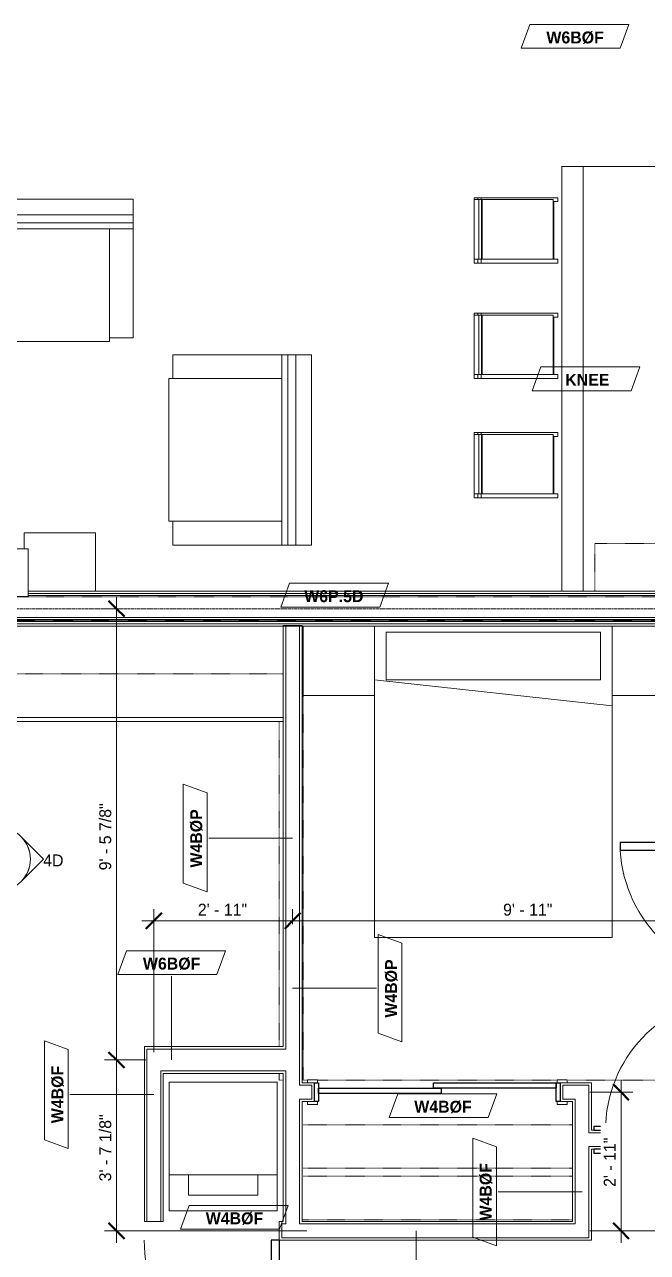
# Model space of a CAD drawing. Header units: inches. Extents: x -4010 to -1814, y 9846 to 12241.
# Drawn here: x -3746.3 to -3589.2, y 10387.7 to 10697.6 of the extents above; entities that cross this region are included whole.
import ezdxf

# ---------------------------------------------------------------- set-up
doc = ezdxf.new("R2010")
doc.units = ezdxf.units.IN
doc.header["$MEASUREMENT"] = 0
for name, pattern in [('Dash', [0.25, 0.125, -0.125]), ('Dash 3_32_', [0.1875, 0.09375, -0.09375]), ('Dash_2_', [0.25, 0.125, -0.125])]:
    doc.linetypes.add(name, pattern=pattern)
for name, color, linetype, lineweight in [('0-1', 7, 'Continuous', 5), ('A-ANNO-DIMS', 211, 'Continuous', 9), ('A-ANNO-DIMS-32', 211, 'Continuous', 9), ('A-DETL-1', 90, 'Dash 3_32_', 18), ('A-DOOR-3', 31, 'Continuous', 9), ('A-DOOR-4', 31, 'Continuous', 30), ('A-DOOR-FRAM-3', 31, 'Continuous', 30), ('A-WALL', 113, 'Continuous', 18), ('A-WALL-2', 250, 'Continuous', 18), ('A-WALL-3', 113, 'Continuous', 9), ('A-WALL-IDEN', 211, 'Continuous', 9), ('G-ANNO-SYMB-3', 111, 'Continuous', 9), ('G-ANNO-SYMB-4', 111, 'Dash_2_', 9), ('I-FURN', 30, 'Continuous', 9), ('I-FURN-HDLN', 30, 'Dash', 9), ('I-WALL-3', 7, 'Continuous', 9), ('P-SANR-FIXT', 6, 'Continuous', 9), ('Q-CASE', 31, 'Continuous', 9), ('Q-CASE-HDLN', 31, 'Dash', 9)]:
    doc.layers.add(name, color=color, linetype=linetype, lineweight=lineweight)
doc.styles.add('Century Gothic', font='ufonts.com_century-gothic.ttf', dxfattribs={"height": 3})
doc.styles.add('Century Gothic_B_1', font='GOTHICB.TTF', dxfattribs={"height": 3})
doc.dimstyles.new('OD_1__HACK_2', dxfattribs={"dimscale": 12, "dimtxt": 3.132505, "dimasz": 0.333333, "dimexe": 0.25, "dimexo": 0.166667, "dimgap": 0.041667, "dimtad": 1, "dimdec": 4, "dimrnd": 0.0625, "dimzin": 3, "dimdsep": 46, "dimlunit": 4, "dimtxsty": 'Century Gothic', "dimblk1": 'OBLIQUE', "dimblk2": 'OBLIQUE', "dimsah": 1, "dimcen": 0.09, "dimdle": 0.25, "dimazin": 0, "dimtfac": 1, "dimtdec": 4, "dimtix": 1, "dimtmove": 0, "dimatfit": 3, "dimfxl": 1, "dimtvp": 1, "dimtfill": 1, "dimfrac": 2, "dimtolj": 1, "dimtzin": 0, "dimarcsym": 2})

# ---------------------------------------------------------------- blocks, each defined once
blk = doc.blocks.new('CTR - 1st Phase - Common Walls_rvt-1-UNIT PLANS - 2ND _ 3RD FLOOR')
at = {"layer": 'A-WALL-2'}
for p, q in [((-3487.3, 10554), (-3745.41, 10554)), ((-3487.3, 10553.5), (-3745.41, 10553.5)), ((-3487.3, 10548), (-3852.47, 10548)), ((-3487.3, 10547.5), (-3852.47, 10547.5)), ((-3487.3, 10547), (-3852.47, 10547)), ((-3487.3, 10546.38), (-3852.47, 10546.38))]:
    blk.add_line(p, q, dxfattribs=at)
at = {"layer": 'I-WALL-3'}
for p, q in [((-3487.3, 10554.63), (-3745.41, 10554.63)), ((-3852.47, 10545.75), (-3523.42, 10545.75))]:
    blk.add_line(p, q, dxfattribs=at)
blk = doc.blocks.new('Entertainment_Center_14771 - Entertainment_Center_14771-V14-UNIT PLANS - 2ND _ 3RD FLOOR')
at = {"layer": 'I-FURN'}
for p, q in [((-18, 10), (-36, 10)), ((-36, 10), (-36, -4.69)), ((-34.85, 10.03), (-35.34, 10.03)), ((-35.34, 10.03), (-35.34, 10)), ((-34.85, 10), (-34.85, 10.03)), ((-18.66, 10.03), (-19.66, 10.03)), ((-19.66, 10.03), (-19.66, 10)), ((-18.66, 10), (-18.66, 10.03)), ((-18, 6), (-18, 10)), ((36, 10), (18, 10)), ((18, 10), (18, 6)), ((18.66, 10.03), (18.66, 10)), ((19.66, 10.03), (18.66, 10.03)), ((19.66, 10), (19.66, 10.03)), ((35.34, 10.03), (34.85, 10.03)), ((34.85, 10.03), (34.85, 10)), ((35.34, 10), (35.34, 10.03)), ((36, -4.69), (36, 10)), ((19, 6), (-19, 6)), ((-19, 6), (-19, -6)), ((19, -6), (19, 6)), ((-19, -6), (19, -6)), ((-19, -6.12), (-19, -6)), ((-19, -6), (19, -6)), ((19, -6.12), (-19, -6.12)), ((19, -6), (19, -6.12))]:
    blk.add_line(p, q, dxfattribs=at)
blk = doc.blocks.new('Couch-Both_Arms-Generic - 1-1372852-UNIT PLANS - 2ND _ 3RD FLOOR')
at = {"layer": 'I-FURN'}
for p, q in [((-42, 17.5), (-36, 17.5)), ((-42, -10), (-42, 17.5)), ((-36, 18.5), (36, 18.5)), ((-36, 17.5), (-36, 18.5)), ((-36, 17.5), (-36, -10)), ((36, 18.5), (36, 17.5)), ((36, 17.5), (42, 17.5)), ((36, -10), (36, 17.5)), ((42, 17.5), (42, -10)), ((-42, -10), (42, -10)), ((-42, -13.5), (-42, -10)), ((-42, -11.5), (42, -11.5)), ((42, -10), (42, -13.5)), ((-42, -13.5), (42, -13.5)), ((-42, -17.5), (-42, -13.5)), ((42, -13.5), (-42, -13.5)), ((42, -13.5), (42, -17.5)), ((42, -17.5), (-42, -17.5))]:
    blk.add_line(p, q, dxfattribs=at)
blk = doc.blocks.new('Couch-Both_Arms-Generic - 2-1523460-UNIT PLANS - 2ND _ 3RD FLOOR')
at = {"layer": 'I-FURN'}
for p, q in [((-24, 17.5), (-18, 17.5)), ((-24, -10), (-24, 17.5)), ((-18, 18.5), (18, 18.5)), ((-18, 17.5), (-18, 18.5)), ((-18, 17.5), (-18, -10)), ((18, 18.5), (18, 17.5)), ((18, 17.5), (24, 17.5)), ((18, -10), (18, 17.5)), ((24, 17.5), (24, -10)), ((-24, -10), (24, -10)), ((-24, -13.5), (-24, -10)), ((-24, -11.5), (24, -11.5)), ((24, -10), (24, -13.5)), ((-24, -13.5), (24, -13.5)), ((-24, -17.5), (-24, -13.5)), ((24, -13.5), (-24, -13.5)), ((24, -13.5), (24, -17.5)), ((24, -17.5), (-24, -17.5))]:
    blk.add_line(p, q, dxfattribs=at)
blk = doc.blocks.new('OD_CW_Base Cabinet - OD_CW_Base Cabinet-3857770-UNIT PLANS - 2ND _ 3RD FLOOR')
at = {"layer": 'Q-CASE'}
for p, q in [((0.74, 1), (171.54, 1)), ((171.54, 1), (0.74, 1)), ((0.74, 0), (171.54, 0)), ((171.54, 0), (0.74, 0))]:
    blk.add_line(p, q, dxfattribs=at)
blk = doc.blocks.new('OD_CW_Upper Cabinet - OD_CW_Upper Cabinet-3856842-UNIT PLANS - 2ND _ 3RD FLOOR')
at = {"layer": 'Q-CASE-HDLN'}
for p, q in [((171.54, 24), (0.74, 24)), ((0.74, 24), (0.74, 12)), ((171.54, 12), (171.54, 24)), ((0.74, 12), (171.54, 12))]:
    blk.add_line(p, q, dxfattribs=at)
blk = doc.blocks.new('SLIDING - FLUSH - 5-0 x 6-8-3203586-UNIT PLANS - 2ND _ 3RD FLOOR')
at = {"layer": 'A-DOOR-3'}
for p, q in [((-32.75, 3.25), (-30.25, 3.25)), ((-32.75, 2.5), (-32.75, 3.25)), ((-30.25, 3.25), (-30.25, 2.5)), ((30.25, 3.25), (32.75, 3.25)), ((30.25, 2.5), (30.25, 3.25)), ((32.75, 3.25), (32.75, 2.5)), ((-30.25, 2.5), (-32.75, 2.5)), ((32.75, 2.5), (30.25, 2.5)), ((-32.75, -2.25), (-30.25, -2.25)), ((-32.75, -3), (-32.75, -2.25)), ((-30.25, -3), (-32.75, -3)), ((-30.25, -2.25), (-30.25, -3)), ((30.25, -2.25), (32.75, -2.25)), ((30.25, -3), (30.25, -2.25)), ((32.75, -3), (30.25, -3)), ((32.75, -2.25), (32.75, -3))]:
    blk.add_line(p, q, dxfattribs=at)
at = {"layer": 'A-DOOR-4'}
for p, q in [((-1, -0.88), (-1, 0.5)), ((-1, 0.5), (30, 0.5)), ((30, 0.5), (30, -0.88)), ((-30, -2.25), (-30, -0.88)), ((-30, -0.88), (1, -0.88)), ((1, -2.25), (-30, -2.25)), ((30, -0.88), (-1, -0.88)), ((1, -0.88), (1, -2.25))]:
    blk.add_line(p, q, dxfattribs=at)
at = {"layer": 'A-DOOR-FRAM-3'}
for p, q in [((-31, -2.25), (-31, 2.5)), ((-31, 2.5), (-30, 2.5)), ((-30, 2.5), (-30, -2.25)), ((30, 2.5), (31, 2.5)), ((30, -2.25), (30, 2.5)), ((31, 2.5), (31, -2.25)), ((-30, -2.25), (-31, -2.25)), ((31, -2.25), (30, -2.25))]:
    blk.add_line(p, q, dxfattribs=at)
blk = doc.blocks.new('SWING - SINGLE - FLUSH - 2-10 x 6-8 - PRIVACY-3199407-UNIT PLANS - 2ND _ 3RD FLOOR')
at = {"layer": 'A-DOOR-3'}
blk.add_arc((17, 2.37), 34.07, 93.3657, 180, dxfattribs=at)
at = {"layer": 'A-DOOR-4'}
for p, q in [((15, 2.37), (15, 36.38)), ((17, 36.38), (15, 36.38)), ((17, 2.37), (17, 36.38)), ((17, 2.37), (15, 2.37))]:
    blk.add_line(p, q, dxfattribs=at)
at = {"layer": 'A-DOOR-FRAM-3'}
for p, q in [((-17, 3.37), (-20, 3.37)), ((-20, 3.37), (-20, 2.37)), ((-17, 2.37), (-17, 3.37)), ((20, 3.37), (17, 3.37)), ((17, 3.37), (17, 2.37)), ((20, 2.37), (20, 3.37)), ((-20, 2.37), (-17, 2.37)), ((17, 2.37), (20, 2.37)), ((-17, -2.38), (-20, -2.38)), ((-20, -2.38), (-20, -3.38)), ((-17, -3.38), (-17, -2.38)), ((20, -2.38), (17, -2.38)), ((17, -2.38), (17, -3.38)), ((20, -3.38), (20, -2.38)), ((-20, -3.38), (-17, -3.38)), ((17, -3.38), (20, -3.38))]:
    blk.add_line(p, q, dxfattribs=at)
blk = doc.blocks.new('OD_CW_Closet - OD_CW_Closet-3786599-UNIT PLANS - 2ND _ 3RD FLOOR')
at = {"layer": 'Q-CASE-HDLN'}
for p, q in [((0.74, -24), (0.74, 0)), ((0.74, 0), (68.99, 0)), ((68.99, 0), (68.99, -24)), ((0.74, -11), (68.99, -11)), ((0.74, -13), (68.99, -13)), ((68.99, -24), (0.74, -24))]:
    blk.add_line(p, q, dxfattribs=at)
blk = doc.blocks.new('SWING - SINGLE - FLUSH - 34_ x 80_ - OFFSET PIVOT DOOR AT WASHER_DRYER-3630089-UNIT PLANS - 2ND _ 3RD FLOOR')
at = {"layer": 'A-DOOR-3'}
blk.add_arc((17, -2.37), 34.07, 180, 266.6343, dxfattribs=at)
at = {"layer": 'A-DOOR-4'}
for p, q in [((15, -2.37), (15, -36.38)), ((17, -2.37), (15, -2.37)), ((17, -2.37), (17, -36.38)), ((17, -36.38), (15, -36.38))]:
    blk.add_line(p, q, dxfattribs=at)
blk = doc.blocks.new('Bed-Standard - Queen 60_ x 79_-V77-UNIT PLANS - 2ND _ 3RD FLOOR')
at = {"layer": 'I-FURN'}
for p, q in [((-19.31, 41.3), (40.69, 41.3)), ((-19.31, -37.2), (-19.31, 41.3)), ((40.69, 41.3), (40.69, -37.2)), ((40.69, -23.7), (-19.31, -17.13)), ((-16.31, -23.7), (37.69, -23.7)), ((-16.31, -35.7), (-16.31, -23.7)), ((37.69, -35.7), (37.69, -23.7)), ((-16.31, -35.7), (37.69, -35.7))]:
    blk.add_line(p, q, dxfattribs=at)
at = {"layer": 'I-FURN-HDLN'}
for p, q in [((-55.31, 77.3), (-7.94, 77.3)), ((-5.44, 77.3), (55.06, 77.3)), ((57.56, 77.3), (58.94, 77.3)), ((58.69, 77.3), (58.69, -37.2)), ((63.69, 77.3), (64.69, 77.3)), ((64.69, 77.3), (64.69, 75.61)), ((64.69, 68.86), (64.69, -13.2)), ((-55.31, 17.36), (-55.31, 51.36))]:
    blk.add_line(p, q, dxfattribs=at)
blk = doc.blocks.new('Stacked Washer and Dryer - 26_x25_ - Private-1352637-UNIT PLANS - 2ND _ 3RD FLOOR')
at = {"layer": 'P-SANR-FIXT'}
for p, q in [((0, 13.625), (32.4375, 13.625)), ((0, 13.625), (0, -13.625)), ((23.34375, 13.625), (23.34375, -13.625)), ((32.4375, 13.625), (32.4375, -13.625)), ((23.34375, 8.75), (28.53125, 8.75)), ((28.53125, 8.75), (28.53125, -8.75)), ((28.53125, -8.75), (23.34375, -8.75)), ((32.4375, -13.625), (0, -13.625))]:
    blk.add_line(p, q, dxfattribs=at)
blk = doc.blocks.new('Table-Night Stand - 18_ x 18_ x 24_-V43-UNIT PLANS - 2ND _ 3RD FLOOR')
at = {"layer": 'I-FURN'}
for p, q in [((0.15, 0), (18.15, 0)), ((18.15, 0), (18.15, -17.5))]:
    blk.add_line(p, q, dxfattribs=at)
blk = doc.blocks.new('Table-Night Stand - 18_ x 18_ x 24_-V44-UNIT PLANS - 2ND _ 3RD FLOOR')
at = {"layer": 'I-FURN'}
for p, q in [((0.15, 0), (18.15, 0)), ((0.15, -17.5), (0.15, 0))]:
    blk.add_line(p, q, dxfattribs=at)
blk = doc.blocks.new('Bar_Stool_6722_1_ - Bar_Stool_6722_1_-1372833-UNIT PLANS - 2ND _ 3RD FLOOR')
at = {"layer": 'I-FURN'}
for p, q in [((1, 0), (0, 0)), ((0, 0), (0, -0.98)), ((1, -1.24), (1, 0)), ((16, 0), (1, 0)), ((16, 0), (16, -1.24)), ((0, -0.98), (1, -0.98)), ((0, -0.98), (0, -1.78)), ((0, -1.78), (1, -1.78)), ((0, -17.72), (0, -1.78)), ((1, -1.91), (1, -1.24)), ((16, -1.24), (1, -1.24)), ((1, -1.91), (16, -1.91)), ((1, -2.03), (1, -1.91)), ((1, -17.63), (1, -2.03)), ((1, -2.03), (16, -2.03)), ((16.5, 0), (16, 0)), ((16, -0.98), (16.5, -0.98)), ((16, -1.24), (16, -1.91)), ((16, -1.78), (16.5, -1.78)), ((16, -1.91), (16, -2.03)), ((16, -2.03), (16, -17.63)), ((16.5, -0.98), (16.5, 0)), ((16.5, -1.78), (16.5, -0.98)), ((16.5, -1.78), (16.5, -17.72)), ((0, -19.21), (0, -17.72)), ((1, -19.89), (1, -17.63)), ((16, -17.63), (16, -19.89)), ((16.5, -17.72), (16.5, -19.21)), ((0, -21.13), (0, -19.21)), ((0, -21.13), (1, -21.13)), ((1, -19.99), (1, -19.89)), ((1, -19.99), (1, -20.06)), ((1, -20), (16, -20)), ((1, -20.06), (1, -20.14)), ((15.5, -20.14), (1, -20.14)), ((1, -20.14), (1, -21.13)), ((15.5, -20.06), (15.5, -19.99)), ((15.5, -20.14), (15.5, -20.06)), ((15.5, -21.13), (15.5, -20.14)), ((15.5, -21.13), (16.5, -21.13)), ((16, -19.89), (16, -19.99)), ((16.5, -19.21), (16.5, -21.13))]:
    blk.add_line(p, q, dxfattribs=at)
blk = doc.blocks.new('OD_CW_Upper Cabinet - OD_CW_Upper Cabinet-3856829-UNIT PLANS - 2ND _ 3RD FLOOR')
at = {"layer": 'Q-CASE-HDLN'}
for p, q in [((0.74, -24), (0.74, -12)), ((0.74, -12), (115.86, -12)), ((115.86, -12), (115.86, -24)), ((115.86, -24), (0.74, -24))]:
    blk.add_line(p, q, dxfattribs=at)
blk = doc.blocks.new('OD_CW_Base Cabinet - OD_CW_Base Cabinet-V56-UNIT PLANS - 2ND _ 3RD FLOOR')
at = {"layer": 'Q-CASE'}
for p, q in [((0.74, -24), (0.74, 0)), ((0.74, 0), (107.93, 0)), ((0.74, -1), (0.74, 0)), ((0.74, 0), (107.93, 0)), ((107.93, -1), (0.74, -1)), ((0.74, -24), (0.74, -1)), ((0.74, -1), (107.93, -1)), ((107.93, -24), (0.74, -24)), ((107.93, -24), (0.74, -24))]:
    blk.add_line(p, q, dxfattribs=at)
blk = doc.blocks.new('Elevation - Filled Arrow-152140-UNIT PLANS - 2ND _ 3RD FLOOR')
at = {"layer": 'G-ANNO-SYMB-3'}
for start, end in [(360, 180), (180, 360)]:
    blk.add_arc((0, 0), 0.25, start, end, dxfattribs=at)
blk = doc.blocks.new('Elevation - Filled Arrow-151867-UNIT PLANS - 2ND _ 3RD FLOOR')
at = {"layer": 'G-ANNO-SYMB-3'}
for p, q in [((0, 0.3536), (-0.1768, 0.1768)), ((0.1768, 0.1768), (0, 0.3536))]:
    blk.add_line(p, q, dxfattribs=at)
blk.add_arc((0, 0), 0.25, 45, 135, dxfattribs=at)
blk = doc.blocks.new('DIMBLOCK142-UNIT PLANS - 2ND _ 3RD FLOOR')
at = {"layer": 'A-ANNO-DIMS-32'}
for p, q in [((-3678.67, 10470.58), (-3678.67, 10474.41)), ((-3559.67, 10470.58), (-3559.67, 10474.41)), ((-3559.67, 10471.41), (-3678.67, 10471.41)), ((-3678.67, 10471.41), (-3678.67, 10470.58)), ((-3559.67, 10471.41), (-3559.67, 10470.58))]:
    blk.add_line(p, q, dxfattribs=at)
at = {"layer": 'A-ANNO-DIMS-32', "lineweight": 50}
for p, q in [((-3678.67, 10471.41), (-3680.67, 10469.41)), ((-3678.67, 10471.41), (-3676.67, 10473.41)), ((-3559.67, 10471.41), (-3561.67, 10469.41)), ((-3559.67, 10471.41), (-3557.67, 10473.41))]:
    blk.add_line(p, q, dxfattribs=at)
at = {"layer": 'A-ANNO-DIMS-32', "color": 0, "insert": (-3625.59, 10475.75), "char_height": 3, "width": 15.394, "attachment_point": 1, "line_spacing_factor": 0.984502, "style": 'Century Gothic', "bg_fill": 3, "box_fill_scale": 1.25, "bg_fill_color": 256, "bg_fill_true_color": 13158600, "bg_fill_transparency": 0}
blk.add_mtext('9\' - 11"', dxfattribs=at)
blk = doc.blocks.new('_Oblique')
at = {"color": 0, "linetype": 'ByBlock', "lineweight": -2}
blk.add_line((-0.5, -0.5), (0.5, 0.5), dxfattribs=at)
blk = doc.blocks.new('DIMBLOCK143-UNIT PLANS - 2ND _ 3RD FLOOR')
at = {"layer": 'A-ANNO-DIMS-32'}
for p, q in [((-3713.67, 10438.31), (-3713.67, 10474.41)), ((-3678.67, 10470.58), (-3678.67, 10474.41)), ((-3678.67, 10471.41), (-3716.67, 10471.41)), ((-3713.67, 10471.41), (-3713.67, 10438.31)), ((-3678.67, 10471.41), (-3678.67, 10470.58))]:
    blk.add_line(p, q, dxfattribs=at)
at = {"layer": 'A-ANNO-DIMS-32', "lineweight": 50}
for p, q in [((-3713.67, 10471.41), (-3715.67, 10469.41)), ((-3713.67, 10471.41), (-3711.67, 10473.41)), ((-3678.67, 10471.41), (-3680.67, 10469.41)), ((-3678.67, 10471.41), (-3676.67, 10473.41))]:
    blk.add_line(p, q, dxfattribs=at)
at = {"layer": 'A-ANNO-DIMS-32', "color": 0, "insert": (-3702.59, 10475.75), "char_height": 3, "width": 15.394, "attachment_point": 1, "line_spacing_factor": 0.984502, "style": 'Century Gothic', "bg_fill": 3, "box_fill_scale": 1.25, "bg_fill_color": 256, "bg_fill_true_color": 13158600, "bg_fill_transparency": 0}
blk.add_mtext('2\' - 11"', dxfattribs=at)
blk = doc.blocks.new('DIMBLOCK144-UNIT PLANS - 2ND _ 3RD FLOOR')
at = {"layer": 'A-ANNO-DIMS-32'}
for p, q in [((-3595.84, 10431.19), (-3595.84, 10390.19)), ((-3603.67, 10428.19), (-3592.84, 10428.19)), ((-3595.84, 10428.19), (-3603.67, 10428.19)), ((-3603.67, 10393.19), (-3592.84, 10393.19)), ((-3595.84, 10393.19), (-3603.67, 10393.19))]:
    blk.add_line(p, q, dxfattribs=at)
at = {"layer": 'A-ANNO-DIMS-32', "lineweight": 50}
for p, q in [((-3595.84, 10428.19), (-3597.84, 10430.19)), ((-3595.84, 10428.19), (-3593.84, 10426.19)), ((-3595.84, 10393.19), (-3597.84, 10395.19)), ((-3595.84, 10393.19), (-3593.84, 10391.19))]:
    blk.add_line(p, q, dxfattribs=at)
at = {"layer": 'A-ANNO-DIMS-32', "color": 0, "insert": (-3600.19, 10404.28), "char_height": 3, "width": 15.394, "attachment_point": 1, "rotation": 90, "line_spacing_factor": 0.984502, "style": 'Century Gothic', "bg_fill": 3, "box_fill_scale": 1.25, "bg_fill_color": 256, "bg_fill_true_color": 13158600, "bg_fill_transparency": 0}
blk.add_mtext('2\' - 11"', dxfattribs=at)
blk = doc.blocks.new('DIMBLOCK145-UNIT PLANS - 2ND _ 3RD FLOOR')
at = {"layer": 'A-ANNO-DIMS-32', "lineweight": 50}
for p, q in [((-3723.09, 10550.19), (-3725.09, 10552.19)), ((-3723.09, 10550.19), (-3721.09, 10548.19)), ((-3723.09, 10436.31), (-3725.09, 10438.31)), ((-3723.09, 10436.31), (-3721.09, 10434.31))]:
    blk.add_line(p, q, dxfattribs=at)
at = {"layer": 'A-ANNO-DIMS-32'}
for p, q in [((-3723.09, 10553.19), (-3723.09, 10436.31)), ((-3722.26, 10550.19), (-3726.09, 10550.19)), ((-3723.09, 10550.19), (-3722.26, 10550.19)), ((-3715.67, 10436.31), (-3726.09, 10436.31)), ((-3723.09, 10436.31), (-3715.67, 10436.31))]:
    blk.add_line(p, q, dxfattribs=at)
at = {"layer": 'A-ANNO-DIMS-32', "color": 0, "insert": (-3727.44, 10484.18), "char_height": 3, "width": 21.7784, "attachment_point": 1, "rotation": 90, "line_spacing_factor": 0.984502, "style": 'Century Gothic', "bg_fill": 3, "box_fill_scale": 1.25, "bg_fill_color": 256, "bg_fill_true_color": 13158600, "bg_fill_transparency": 0}
blk.add_mtext('9\' - 5 7/8"', dxfattribs=at)
blk = doc.blocks.new('DIMBLOCK146-UNIT PLANS - 2ND _ 3RD FLOOR')
at = {"layer": 'A-ANNO-DIMS-32', "lineweight": 50}
for p, q in [((-3723.09, 10436.31), (-3725.09, 10438.31)), ((-3723.09, 10436.31), (-3721.09, 10434.31)), ((-3723.09, 10393.19), (-3725.09, 10395.19)), ((-3723.09, 10393.19), (-3721.09, 10391.19))]:
    blk.add_line(p, q, dxfattribs=at)
at = {"layer": 'A-ANNO-DIMS-32'}
for p, q in [((-3715.67, 10436.31), (-3726.09, 10436.31)), ((-3723.09, 10436.31), (-3723.09, 10390.19)), ((-3723.09, 10436.31), (-3715.67, 10436.31)), ((-3675.05, 10393.19), (-3726.09, 10393.19)), ((-3723.09, 10393.19), (-3675.05, 10393.19))]:
    blk.add_line(p, q, dxfattribs=at)
at = {"layer": 'A-ANNO-DIMS-32', "color": 0, "insert": (-3727.44, 10405.68), "char_height": 3, "width": 21.7784, "attachment_point": 1, "rotation": 90, "line_spacing_factor": 0.984502, "style": 'Century Gothic', "bg_fill": 3, "box_fill_scale": 1.25, "bg_fill_color": 256, "bg_fill_true_color": 13158600, "bg_fill_transparency": 0}
blk.add_mtext('3\' - 7 1/8"', dxfattribs=at)
blk = doc.blocks.new('DIMBLOCK148-UNIT PLANS - 2ND _ 3RD FLOOR')
at = {"layer": 'A-ANNO-DIMS-32', "lineweight": 50}
for p, q in [((-3574.35, 10416.19), (-3576.35, 10418.19)), ((-3574.35, 10416.19), (-3572.35, 10414.19)), ((-3574.35, 10393.19), (-3576.35, 10395.19)), ((-3574.35, 10393.19), (-3572.35, 10391.19))]:
    blk.add_line(p, q, dxfattribs=at)
at = {"layer": 'A-ANNO-DIMS-32'}
for p, q in [((-3573.53, 10416.19), (-3577.35, 10416.19)), ((-3574.35, 10416.19), (-3574.35, 10390.19)), ((-3574.35, 10416.19), (-3573.53, 10416.19)), ((-3603.67, 10393.19), (-3571.35, 10393.19)), ((-3574.35, 10393.19), (-3603.67, 10393.19))]:
    blk.add_line(p, q, dxfattribs=at)
at = {"layer": 'A-ANNO-DIMS-32', "color": 0, "insert": (-3578.7, 10398.28), "char_height": 3, "width": 15.394, "attachment_point": 1, "rotation": 90, "line_spacing_factor": 0.984502, "style": 'Century Gothic', "bg_fill": 3, "box_fill_scale": 1.25, "bg_fill_color": 256, "bg_fill_true_color": 13158600, "bg_fill_transparency": 0}
blk.add_mtext('1\' - 11"', dxfattribs=at)
blk = doc.blocks.new('Wall Tag - Arch Wall-3956453-UNIT PLANS - 2ND _ 3RD FLOOR')
at = {"layer": 'A-WALL-IDEN'}
for p, q in [((-0.3561, 0.0937), (-0.4244, -0.0937)), ((0.4244, 0.0937), (-0.3561, 0.0937)), ((0.3561, -0.0937), (0.4244, 0.0937)), ((-0.4244, -0.0937), (0.3561, -0.0937))]:
    blk.add_line(p, q, dxfattribs=at)

msp = doc.modelspace()

# ---------------------------------------------------------------- linework, layer by layer
at = {"layer": 'A-DETL-1'}
msp.add_line((-3487.29874, 10550.1894), (-3841.29874, 10550.1894), dxfattribs=at)
at = {"layer": 'A-WALL'}
for p, q in [((-3680.42374, 10439.0644), (-3680.42374, 10545.9394)), ((-3676.92374, 10429.9394), (-3676.92374, 10545.9394)), ((-3715.42374, 10439.0644), (-3715.42374, 10395.5644)), ((-3715.42374, 10439.0644), (-3680.42374, 10439.0644)), ((-3711.92374, 10433.5644), (-3711.92374, 10395.5644)), ((-3711.92374, 10433.5644), (-3680.42374, 10433.5644)), ((-3680.42374, 10394.9394), (-3680.42374, 10433.5644)), ((-3673.79874, 10429.9394), (-3676.92374, 10429.9394)), ((-3673.79874, 10426.4394), (-3673.79874, 10429.9394)), ((-3610.54874, 10429.9394), (-3610.54874, 10426.4394)), ((-3603.92374, 10429.9394), (-3610.54874, 10429.9394)), ((-3603.92374, 10417.9394), (-3603.92374, 10429.9394)), ((-3676.92374, 10426.4394), (-3673.79874, 10426.4394)), ((-3676.92374, 10394.9394), (-3676.92374, 10426.4394)), ((-3610.54874, 10426.4394), (-3607.42374, 10426.4394)), ((-3607.42374, 10394.9394), (-3607.42374, 10426.4394)), ((-3600.29874, 10417.9394), (-3603.92374, 10417.9394)), ((-3600.29874, 10414.4394), (-3600.29874, 10417.9394)), ((-3603.92374, 10414.4394), (-3600.29874, 10414.4394)), ((-3603.92374, 10391.4394), (-3603.92374, 10414.4394)), ((-3680.42374, 10394.9394), (-3681.42374, 10394.9394)), ((-3681.42374, 10394.9394), (-3681.42374, 10391.4394)), ((-3673.05333, 10394.9394), (-3676.92374, 10394.9394)), ((-3607.42374, 10394.9394), (-3673.05333, 10394.9394)), ((-3681.42374, 10391.4394), (-3673.05333, 10391.4394)), ((-3603.92374, 10391.4394), (-3673.05333, 10391.4394))]:
    msp.add_line(p, q, dxfattribs=at)
at = {"layer": 'A-WALL-3'}
for p, q in [((-3610.79874, 10554.6269), (-3610.79874, 10661.8144)), ((-3605.42374, 10661.8144), (-3610.79874, 10661.8144)), ((-3681.04874, 10545.9394), (-3681.04874, 10439.6894)), ((-3676.29874, 10545.9394), (-3681.04874, 10545.9394)), ((-3676.29874, 10430.5644), (-3676.29874, 10545.9394)), ((-3716.04874, 10439.6894), (-3716.04874, 10395.5644)), ((-3681.04874, 10439.6894), (-3716.04874, 10439.6894)), ((-3711.29874, 10395.5644), (-3711.29874, 10432.9394)), ((-3711.29874, 10432.9394), (-3681.04874, 10432.9394)), ((-3681.04874, 10432.9394), (-3681.04874, 10395.5644)), ((-3673.17374, 10430.5644), (-3676.29874, 10430.5644)), ((-3673.17374, 10425.8144), (-3673.17374, 10430.5644)), ((-3603.29874, 10430.5644), (-3611.17374, 10430.5644)), ((-3611.17374, 10430.5644), (-3611.17374, 10425.8144)), ((-3603.29874, 10418.5644), (-3603.29874, 10430.5644)), ((-3676.29874, 10425.8144), (-3673.17374, 10425.8144)), ((-3676.29874, 10395.5644), (-3676.29874, 10425.8144)), ((-3611.17374, 10425.8144), (-3608.04874, 10425.8144)), ((-3608.04874, 10425.8144), (-3608.04874, 10395.5644)), ((-3599.67374, 10418.5644), (-3603.29874, 10418.5644)), ((-3599.67374, 10413.8144), (-3599.67374, 10418.5644)), ((-3603.29874, 10413.8144), (-3599.67374, 10413.8144)), ((-3603.29874, 10390.8144), (-3603.29874, 10413.8144)), ((-3716.04874, 10395.5644), (-3711.29874, 10395.5644)), ((-3681.04874, 10395.5644), (-3682.04874, 10395.5644)), ((-3682.04874, 10395.5644), (-3682.04874, 10390.8144)), ((-3673.05333, 10395.5644), (-3676.29874, 10395.5644)), ((-3608.04874, 10395.5644), (-3673.05333, 10395.5644)), ((-3682.04874, 10390.8144), (-3673.05333, 10390.8144)), ((-3673.05333, 10390.8144), (-3603.29874, 10390.8144))]:
    msp.add_line(p, q, dxfattribs=at)
at = {"layer": 'A-WALL-IDEN'}
for p, q in [((-3678.67374, 10492.30083), (-3699.83058, 10492.30083)), ((-3647.49006, 10393.1894), (-3647.49006, 10372.03255))]:
    msp.add_line(p, q, dxfattribs=at)
at = {"layer": 'G-ANNO-SYMB-4'}
for p, q in [((-3889.79949, 10553.1894), (-3435.32374, 10553.1894)), ((-3435.32374, 10547.1894), (-3885.76566, 10547.1894))]:
    msp.add_line(p, q, dxfattribs=at)

# ---------------------------------------------------------------- block references
at = {"layer": '0-1'}
msp.add_blockref('CTR - 1st Phase - Common Walls_rvt-1-UNIT PLANS - 2ND _ 3RD FLOOR', (0, 0), dxfattribs=at)
at = {"layer": 'A-DOOR-3'}
for name, p, rotation in [('SWING - SINGLE - FLUSH - 2-10 x 6-8 - PRIVACY-3199407-UNIT PLANS - 2ND _ 3RD FLOOR', (-3559.67374, 10474.1894), 90.00000000000112), ('SLIDING - FLUSH - 5-0 x 6-8-3203586-UNIT PLANS - 2ND _ 3RD FLOOR', (-3642.17374, 10428.3144), 180)]:
    msp.add_blockref(name, p, dxfattribs=dict(at, rotation=rotation))
for name, p in [('SWING - SINGLE - FLUSH - 2-10 x 6-8 - PRIVACY-3199407-UNIT PLANS - 2ND _ 3RD FLOOR', (-3582.67374, 10416.1894)), ('SWING - SINGLE - FLUSH - 34_ x 80_ - OFFSET PIVOT DOOR AT WASHER_DRYER-3630089-UNIT PLANS - 2ND _ 3RD FLOOR', (-3699.04874, 10393.1894))]:
    msp.add_blockref(name, p, dxfattribs=at)
at = {"layer": 'A-WALL-IDEN', "xscale": 31.99999999999999, "yscale": 31.99999999999999, "zscale": 31.99999999999999}
for p in [(-3607.45052, 10694.61454), (-3604.69322, 10608.22065), (-3668.07374, 10553.60741), (-3640.7794, 10424.77138)]:
    msp.add_blockref('Wall Tag - Arch Wall-3956453-UNIT PLANS - 2ND _ 3RD FLOOR', p, dxfattribs=at)
at = {"layer": 'A-WALL-IDEN', "xscale": 31.99999999999999, "yscale": 31.99999999999999, "zscale": 31.99999999999999, "rotation": 89.99999999999991}
for p in [(-3703.2486, 10492.30083), (-3738.2486, 10427.56957), (-3630.2486, 10403.02492)]:
    msp.add_blockref('Wall Tag - Arch Wall-3956453-UNIT PLANS - 2ND _ 3RD FLOOR', p, dxfattribs=at)
at = {"layer": 'G-ANNO-SYMB-3', "xscale": 31.99999999999999, "yscale": 31.99999999999999, "zscale": 31.99999999999999}
msp.add_blockref('Elevation - Filled Arrow-152140-UNIT PLANS - 2ND _ 3RD FLOOR', (-3752.81933, 10487.00227), dxfattribs=at)
at = {"layer": 'G-ANNO-SYMB-3', "extrusion": (0, 0, -1), "xscale": 31.99999999999999, "yscale": 31.99999999999999, "zscale": 31.99999999999999, "rotation": 90.00000000000165}
msp.add_blockref('Elevation - Filled Arrow-151867-UNIT PLANS - 2ND _ 3RD FLOOR', (3752.81933, 10487.00227), dxfattribs=at)
at = {"layer": 'I-FURN'}
for name, p, rotation in [('Couch-Both_Arms-Generic - 1-1372852-UNIT PLANS - 2ND _ 3RD FLOOR', (-3760.90177, 10636.0894), 180), ('Bar_Stool_6722_1_ - Bar_Stool_6722_1_-1372833-UNIT PLANS - 2ND _ 3RD FLOOR', (-3632.92374, 10637.42569), 89.9999999999055), ('Bar_Stool_6722_1_ - Bar_Stool_6722_1_-1372833-UNIT PLANS - 2ND _ 3RD FLOOR', (-3632.92374, 10608.30437), 89.9999999999055), ('Couch-Both_Arms-Generic - 2-1523460-UNIT PLANS - 2ND _ 3RD FLOOR', (-3691.40177, 10590.2644), 89.99999999996562), ('Bar_Stool_6722_1_ - Bar_Stool_6722_1_-1372833-UNIT PLANS - 2ND _ 3RD FLOOR', (-3632.92374, 10578.18305), 89.9999999999055), ('Bed-Standard - Queen 60_ x 79_-V77-UNIT PLANS - 2ND _ 3RD FLOOR', (-3617.36021, 10508.5484), 180), ('Table-Night Stand - 18_ x 18_ x 24_-V43-UNIT PLANS - 2ND _ 3RD FLOOR', (-3657.90174, 10528.25331), 180), ('Table-Night Stand - 18_ x 18_ x 24_-V44-UNIT PLANS - 2ND _ 3RD FLOOR', (-3579.90174, 10528.25331), 180)]:
    msp.add_blockref(name, p, dxfattribs=dict(at, rotation=rotation))
msp.add_blockref('Entertainment_Center_14771 - Entertainment_Center_14771-V14-UNIT PLANS - 2ND _ 3RD FLOOR', (-3764.41204, 10559.3144), dxfattribs=at)
at = {"layer": 'P-SANR-FIXT', "rotation": 269.9999999999959}
msp.add_blockref('Stacked Washer and Dryer - 26_x25_ - Private-1352637-UNIT PLANS - 2ND _ 3RD FLOOR', (-3696.17374, 10430.6894), dxfattribs=at)
at = {"layer": 'Q-CASE', "rotation": 269.9999999999985}
msp.add_blockref('OD_CW_Base Cabinet - OD_CW_Base Cabinet-V56-UNIT PLANS - 2ND _ 3RD FLOOR', (-3581.42374, 10662.5521), dxfattribs=at)
at = {"layer": 'Q-CASE'}
for name, p in [('OD_CW_Upper Cabinet - OD_CW_Upper Cabinet-3856829-UNIT PLANS - 2ND _ 3RD FLOOR', (-3603.16144, 10578.6269)), ('OD_CW_Upper Cabinet - OD_CW_Upper Cabinet-3856842-UNIT PLANS - 2ND _ 3RD FLOOR', (-3852.58644, 10521.7519)), ('OD_CW_Base Cabinet - OD_CW_Base Cabinet-3857770-UNIT PLANS - 2ND _ 3RD FLOOR', (-3852.58644, 10521.7519)), ('OD_CW_Closet - OD_CW_Closet-3786599-UNIT PLANS - 2ND _ 3RD FLOOR', (-3677.03644, 10419.97807))]:
    msp.add_blockref(name, p, dxfattribs=at)

# ---------------------------------------------------------------- texts
at = {"layer": 'A-WALL-IDEN', "char_height": 3, "attachment_point": 1, "style": 'Century Gothic_B_1'}
for s, insert, width in [('W6BØF', (-3614.66644, 10695.86207), 17.372), ('KNEE', (-3609.91229, 10609.46818), 12.524), ('W6P.5D', (-3675.7495, 10554.85495), 18.483), ('W4BØF', (-3647.99532, 10426.01891), 17.372)]:
    msp.add_mtext(s, dxfattribs=dict(at, insert=insert, width=width))
at = {"layer": 'A-WALL-IDEN', "char_height": 3, "attachment_point": 1, "rotation": 90, "style": 'Century Gothic_B_1'}
for s, insert, width in [('W4BØP', (-3704.49613, 10484.87074), 17.877), ('W4BØP', (-3655.34641, 10447.00789), 17.877), ('W4BØF', (-3739.49613, 10420.35365), 17.372), ('W4BØF', (-3631.49613, 10395.809), 17.372)]:
    msp.add_mtext(s, dxfattribs=dict(at, insert=insert, width=width))
at = {"layer": 'G-ANNO-SYMB-3', "insert": (-3741.59388, 10488.17428), "char_height": 3, "width": 6.666, "attachment_point": 1, "style": 'Century Gothic'}
msp.add_mtext('4D', dxfattribs=at)

# ---------------------------------------------------------------- next in the draw order: dimensions: what is measured, and where the dimension line sits
at = {"layer": 'A-ANNO-DIMS'}
for base, p1, p2, angle, override, picture, middle in [((-3678.67374, 10471.4059), (-3559.67374, 10468.57748), (-3678.67374, 10468.57748), 0, {"dimpost": '<>', "dimfxl": 119}, 'DIMBLOCK142-UNIT PLANS - 2ND _ 3RD FLOOR', (-3619.17374, 10473.48136)), ((-3595.84119, 10393.1894), (-3605.67374, 10428.1894), (-3605.67374, 10393.1894), 90, {"dimpost": '<>', "dimfxl": 35}, 'DIMBLOCK144-UNIT PLANS - 2ND _ 3RD FLOOR', (-3597.87892, 10410.6894))]:
    dim = msp.add_linear_dim(base=base, p1=p1, p2=p2, angle=angle, dimstyle='OD_1__HACK_2', override=override, dxfattribs=at)
    dim.commit()
    dim.dimension.update_dxf_attribs({"geometry": picture, "text_midpoint": middle})

# ---------------------------------------------------------------- next in the draw order: block references
at = {"layer": 'A-WALL-IDEN', "xscale": 31.99999999999999, "yscale": 31.99999999999999, "zscale": 31.99999999999999, "rotation": 89.99999999999991}
msp.add_blockref('Wall Tag - Arch Wall-3956453-UNIT PLANS - 2ND _ 3RD FLOOR', (-3654.09888, 10454.43798), dxfattribs=at)

# ---------------------------------------------------------------- next in the draw order: dimensions: what is measured, and where the dimension line sits
at = {"layer": 'A-ANNO-DIMS'}
dim = msp.add_linear_dim(base=(-3713.67374, 10471.4059), p1=(-3678.67374, 10468.57748), p2=(-3713.67374, 10436.3144), dimstyle='OD_1__HACK_2', override={"dimpost": '<>', "dimfxl": 47.601537}, dxfattribs=at)
dim.commit()
dim.dimension.update_dxf_attribs({"geometry": 'DIMBLOCK143-UNIT PLANS - 2ND _ 3RD FLOOR', "text_midpoint": (-3696.17374, 10473.44363)})
dim = msp.add_linear_dim(base=(-3574.3535, 10393.1894), p1=(-3571.52507, 10416.1894), p2=(-3605.67374, 10393.1894), angle=90, dimstyle='OD_1__HACK_2', override={"dimpost": '<>', "dimfxl": 41.171973}, dxfattribs=at)
dim.commit()
dim.dimension.update_dxf_attribs({"geometry": 'DIMBLOCK148-UNIT PLANS - 2ND _ 3RD FLOOR', "text_midpoint": (-3576.3535, 10404.6894)})

# ---------------------------------------------------------------- next in the draw order: linework, layer by layer
at = {"layer": 'A-WALL-IDEN'}
for p, q in [((-3678.67374, 10454.43798), (-3657.51689, 10454.43798)), ((-3605.67374, 10403.02492), (-3626.83058, 10403.02492))]:
    msp.add_line(p, q, dxfattribs=at)

# ---------------------------------------------------------------- next in the draw order: dimensions: what is measured, and where the dimension line sits
at = {"layer": 'A-ANNO-DIMS'}
dim = msp.add_linear_dim(base=(-3723.09064, 10436.3144), p1=(-3720.26221, 10550.1894), p2=(-3713.67374, 10436.3144), angle=90, dimstyle='OD_1__HACK_2', override={"dimpost": '<>', "dimfxl": 114.065436}, dxfattribs=at)
dim.commit()
dim.dimension.update_dxf_attribs({"geometry": 'DIMBLOCK145-UNIT PLANS - 2ND _ 3RD FLOOR', "text_midpoint": (-3725.33231, 10493.2519)})

# ---------------------------------------------------------------- next in the draw order: block references
at = {"layer": 'A-WALL-IDEN', "xscale": 31.99999999999999, "yscale": 31.99999999999999, "zscale": 31.99999999999999}
msp.add_blockref('Wall Tag - Arch Wall-3956453-UNIT PLANS - 2ND _ 3RD FLOOR', (-3709.21753, 10460.88926), dxfattribs=at)

# ---------------------------------------------------------------- next in the draw order: texts
at = {"layer": 'A-WALL-IDEN', "insert": (-3716.43345, 10462.13679), "char_height": 3, "width": 17.372, "attachment_point": 1, "style": 'Century Gothic_B_1'}
msp.add_mtext('W6BØF', dxfattribs=at)

# ---------------------------------------------------------------- next in the draw order: dimensions: what is measured, and where the dimension line sits
at = {"layer": 'A-ANNO-DIMS'}
dim = msp.add_linear_dim(base=(-3723.09064, 10393.1894), p1=(-3713.67374, 10436.3144), p2=(-3673.05333, 10393.1894), angle=90, dimstyle='OD_1__HACK_2', override={"dimpost": '<>', "dimfxl": 59.243425}, dxfattribs=at)
dim.commit()
dim.dimension.update_dxf_attribs({"geometry": 'DIMBLOCK146-UNIT PLANS - 2ND _ 3RD FLOOR', "text_midpoint": (-3725.33231, 10414.7519)})

# ---------------------------------------------------------------- next in the draw order: linework, layer by layer
at = {"layer": 'A-WALL-IDEN'}
for p, q in [((-3709.21753, 10436.3144), (-3709.21753, 10457.47124)), ((-3713.67374, 10427.56957), (-3734.83058, 10427.56957))]:
    msp.add_line(p, q, dxfattribs=at)

# ---------------------------------------------------------------- next in the draw order: block references
at = {"layer": 'A-WALL-IDEN', "xscale": 31.99999999999999, "yscale": 31.99999999999999, "zscale": 31.99999999999999}
msp.add_blockref('Wall Tag - Arch Wall-3956453-UNIT PLANS - 2ND _ 3RD FLOOR', (-3693.36353, 10396.60741), dxfattribs=at)

# ---------------------------------------------------------------- next in the draw order: texts
at = {"layer": 'A-WALL-IDEN', "insert": (-3700.57945, 10397.85495), "char_height": 3, "width": 17.372, "attachment_point": 1, "style": 'Century Gothic_B_1'}
msp.add_mtext('W4BØF', dxfattribs=at)

doc.saveas('drawing.dxf')
